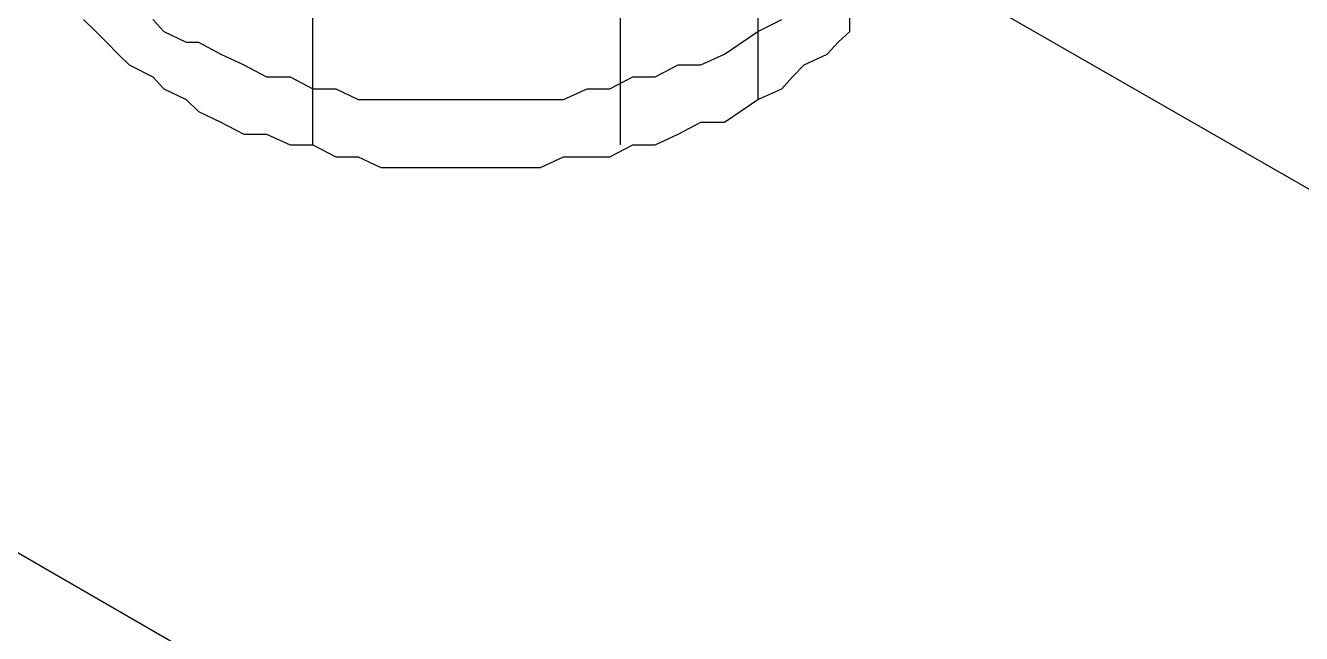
# Model space of a CAD drawing. Header units: millimetres. Extents: x 0 to 2112, y 8 to 1252.
# Drawn here: x 1174.96 to 1204.42, y 343.2 to 357.24 of the extents above; entities that cross this region are included whole.
import ezdxf

# ---------------------------------------------------------------- set-up
doc = ezdxf.new("R2010")
doc.units = ezdxf.units.MM
doc.layers.get('0').update_dxf_attribs({"linetype": 'CONTINUOUS'})

msp = doc.modelspace()

# ---------------------------------------------------------------- linework, layer by layer
at = {"color": 9}
for p, q in [((1287.7, 305.747), (1168.4, 374.241)), ((1287.7, 305.747), (1168.4, 374.241)), ((1191.87, 367.654), (1191.87, 355.533)), ((1191.87, 367.654), (1191.87, 355.533)), ((1137.51, 366.582), (1179.47, 342.363)), ((1137.51, 366.582), (1179.47, 342.363)), ((1181.59, 354.485), (1181.59, 366.582)), ((1188.7, 354.485), (1188.7, 366.582)), ((1176.3, 357.378), (1176.58, 357.103)), ((1176.3, 357.378), (1176.58, 357.103)), ((1177.9, 357.378), (1178.15, 357.103)), ((1191.87, 357.103), (1192.42, 357.378)), ((1193.99, 357.103), (1193.99, 357.625)), ((1193.99, 357.103), (1193.99, 357.625)), ((1176.58, 357.103), (1176.83, 356.856)), ((1176.58, 357.103), (1176.83, 356.856)), ((1178.15, 357.103), (1178.67, 356.856)), ((1191.1, 356.581), (1191.87, 357.103)), ((1191.87, 357.103), (1191.87, 356.856)), ((1193.72, 356.856), (1193.99, 357.103)), ((1193.72, 356.856), (1193.99, 357.103)), ((1176.83, 356.856), (1177.1, 356.581)), ((1176.83, 356.856), (1177.1, 356.581)), ((1178.67, 356.856), (1178.95, 356.856)), ((1178.95, 356.856), (1179.47, 356.581)), ((1193.47, 356.581), (1193.72, 356.856)), ((1193.47, 356.581), (1193.72, 356.856)), ((1177.1, 356.581), (1177.35, 356.33)), ((1177.1, 356.581), (1177.35, 356.33)), ((1179.47, 356.581), (1180, 356.33)), ((1190.55, 356.33), (1191.1, 356.581)), ((1192.94, 356.33), (1193.47, 356.581)), ((1192.94, 356.33), (1193.47, 356.581)), ((1177.35, 356.33), (1177.9, 356.055)), ((1177.35, 356.33), (1177.9, 356.055)), ((1180, 356.33), (1180.52, 356.055)), ((1189.5, 356.055), (1190.03, 356.33)), ((1190.03, 356.33), (1190.55, 356.33)), ((1192.67, 356.055), (1192.94, 356.33)), ((1192.67, 356.055), (1192.94, 356.33)), ((1177.9, 356.055), (1178.15, 355.78)), ((1177.9, 356.055), (1178.15, 355.78)), ((1180.52, 356.055), (1181.07, 356.055)), ((1181.07, 356.055), (1181.59, 355.78)), ((1188.45, 355.78), (1188.98, 356.055)), ((1188.98, 356.055), (1189.5, 356.055)), ((1192.42, 355.78), (1192.67, 356.055)), ((1192.42, 355.78), (1192.67, 356.055)), ((1178.15, 355.78), (1178.67, 355.533)), ((1178.15, 355.78), (1178.67, 355.533)), ((1181.59, 355.78), (1182.12, 355.78)), ((1182.12, 355.78), (1182.64, 355.533)), ((1187.38, 355.533), (1187.93, 355.78)), ((1187.93, 355.78), (1188.45, 355.78)), ((1191.87, 355.533), (1192.42, 355.78)), ((1191.87, 355.533), (1192.42, 355.78)), ((1178.67, 355.533), (1178.95, 355.258)), ((1178.67, 355.533), (1178.95, 355.258)), ((1182.64, 355.533), (1183.16, 355.533)), ((1183.16, 355.533), (1183.69, 355.533)), ((1183.69, 355.533), (1184.49, 355.533)), ((1184.49, 355.533), (1185.01, 355.533)), ((1185.01, 355.533), (1185.53, 355.533)), ((1185.53, 355.533), (1186.08, 355.533)), ((1186.08, 355.533), (1186.85, 355.533)), ((1186.85, 355.533), (1187.38, 355.533)), ((1191.1, 355.007), (1191.87, 355.533)), ((1191.1, 355.007), (1191.87, 355.533)), ((1178.95, 355.258), (1179.47, 355.007)), ((1178.95, 355.258), (1179.47, 355.007)), ((1179.47, 355.007), (1180, 354.732)), ((1179.47, 355.007), (1180, 354.732)), ((1180, 354.732), (1180.52, 354.732)), ((1180, 354.732), (1180.52, 354.732)), ((1180.52, 354.732), (1181.07, 354.485)), ((1180.52, 354.732), (1181.07, 354.485)), ((1189.5, 354.485), (1190.03, 354.732)), ((1189.5, 354.485), (1190.03, 354.732)), ((1190.03, 354.732), (1190.55, 355.007)), ((1190.03, 354.732), (1190.55, 355.007)), ((1190.55, 355.007), (1191.1, 355.007)), ((1190.55, 355.007), (1191.1, 355.007)), ((1181.07, 354.485), (1181.59, 354.485)), ((1181.07, 354.485), (1181.59, 354.485)), ((1181.59, 354.485), (1182.12, 354.21)), ((1181.59, 354.485), (1182.12, 354.21)), ((1188.45, 354.21), (1188.98, 354.485)), ((1188.45, 354.21), (1188.98, 354.485)), ((1188.98, 354.485), (1189.5, 354.485)), ((1188.98, 354.485), (1189.5, 354.485)), ((1182.12, 354.21), (1182.64, 354.21)), ((1182.12, 354.21), (1182.64, 354.21)), ((1182.64, 354.21), (1183.16, 353.963)), ((1182.64, 354.21), (1183.16, 353.963)), ((1186.85, 353.963), (1187.38, 354.21)), ((1186.85, 353.963), (1187.38, 354.21)), ((1187.38, 354.21), (1187.93, 354.21)), ((1187.38, 354.21), (1187.93, 354.21)), ((1187.93, 354.21), (1188.45, 354.21)), ((1187.93, 354.21), (1188.45, 354.21)), ((1183.16, 353.963), (1183.69, 353.963)), ((1183.16, 353.963), (1183.69, 353.963)), ((1183.69, 353.963), (1184.49, 353.963)), ((1183.69, 353.963), (1184.49, 353.963)), ((1184.49, 353.963), (1185.01, 353.963)), ((1184.49, 353.963), (1185.01, 353.963)), ((1185.01, 353.963), (1185.53, 353.963)), ((1185.01, 353.963), (1185.53, 353.963)), ((1185.53, 353.963), (1186.08, 353.963)), ((1185.53, 353.963), (1186.08, 353.963)), ((1186.08, 353.963), (1186.85, 353.963)), ((1186.08, 353.963), (1186.85, 353.963))]:
    msp.add_line(p, q, dxfattribs=at)

doc.saveas('drawing.dxf')
